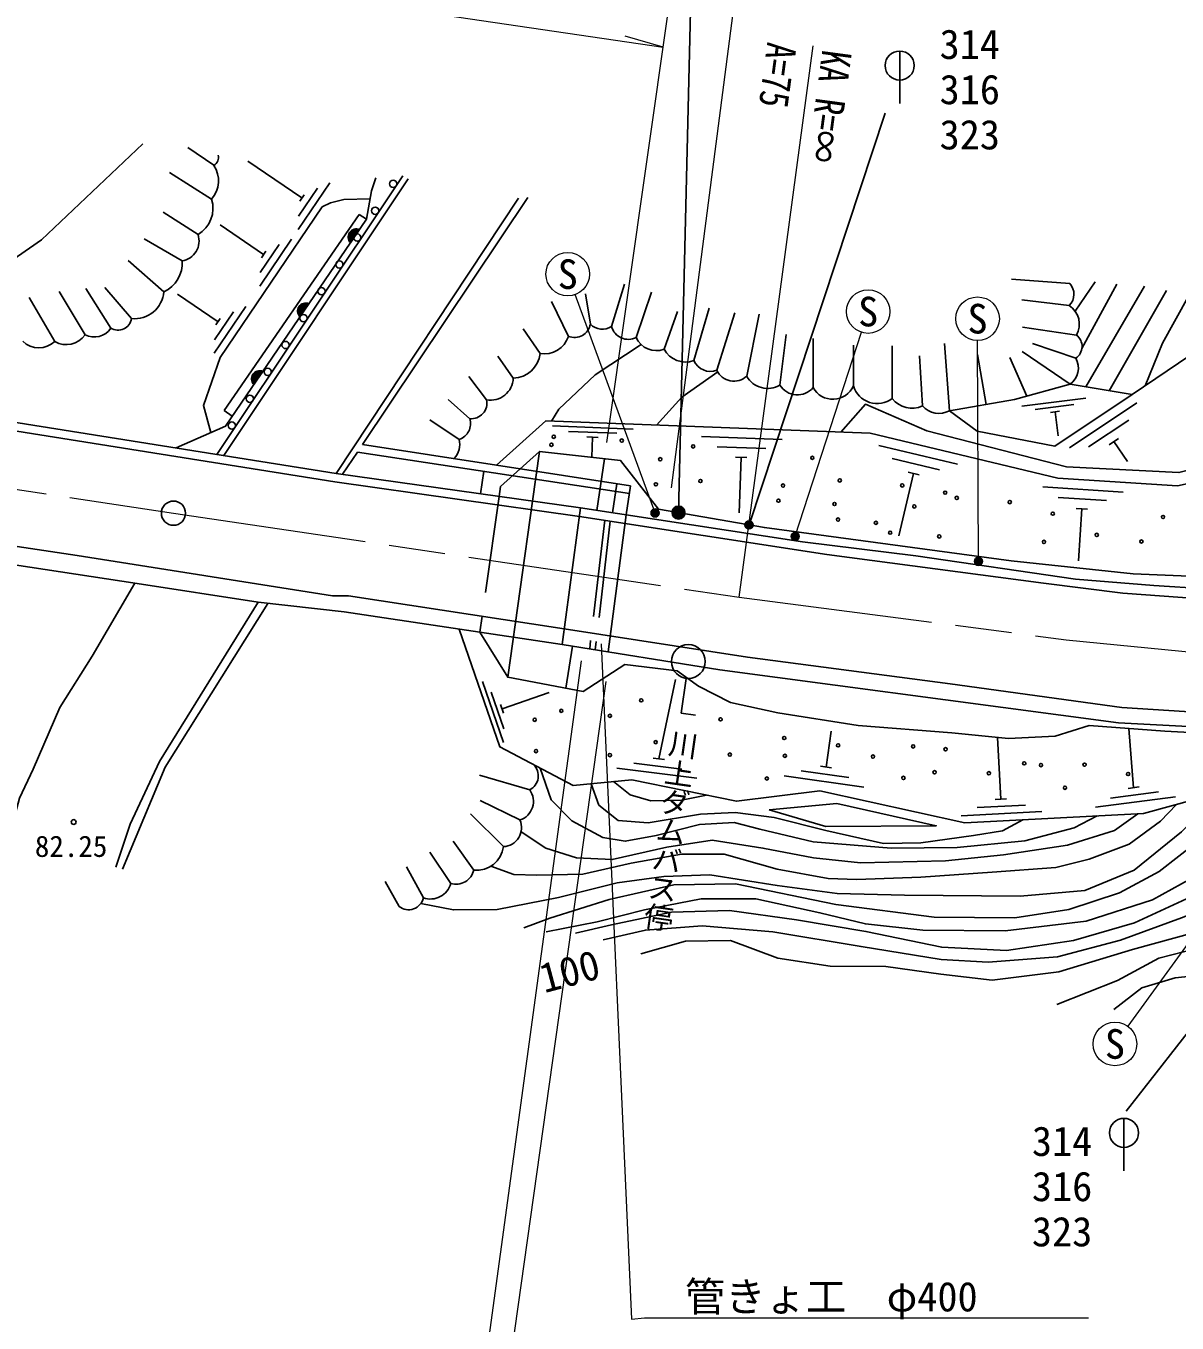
# Model space of a CAD drawing. Units: millimetres at full size, sheet at 1:1000; details may follow other scales. Extents: x 40000 to 680000, y 20000 to 380000.
# Drawn here: x 460386 to 531692, y 238867 to 319216 of the extents above; entities that cross this region are included whole.
import ezdxf
from ezdxf.enums import TextEntityAlignment as Align

# ---------------------------------------------------------------- set-up
doc = ezdxf.new("R2010")
doc.units = ezdxf.units.MM
doc.header["$LTSCALE"] = 1000
doc.linetypes.add('CHAIN', pattern=[18.5, 12, -1.5, 3.5, -1.5])
doc.linetypes.add('DASHED', pattern=[7.5, 6, -1.5])
for name, color, linetype, lineweight in [('M-BGD', 7, 'Continuous', 25), ('M-BMK', 2, 'CHAIN', 13), ('M-BMK-SRVR', 3, 'Continuous', 25), ('M-STR-HTXT', 7, 'Continuous', 13), ('M-STR-STR1', 1, 'Continuous', 25), ('M-STR-STRC', 7, 'Continuous', 25)]:
    doc.layers.add(name, color=color, linetype=linetype, lineweight=lineweight)
doc.layers.add('M-BMK-HTXT', color=7, linetype='Continuous')
doc.styles.add('@ＭＳ ゴシック', font='')
doc.styles.add('ＭＳ ゴシック', font='')
doc.styles.get('@ＭＳ ゴシック').set_extended_font_data('@MS Gothic')
doc.styles.get('ＭＳ ゴシック').set_extended_font_data('MS Gothic')

msp = doc.modelspace()

# ---------------------------------------------------------------- hatches: boundary and pattern name
at = {"layer": 'M-BGD'}
for points in [[(480493, 305784, -0.82183), (481051, 306602)], [(477359, 301190, -0.82183), (477918, 302008)], [(474501, 297000, -0.82183), (475060, 297819)], [(505395, 288426, -1), (504956, 288187, -0.41421), (505056, 288526, -0.41421)]]:
    msp.add_hatch(color=256, dxfattribs=at).paths.add_polyline_path(points)
at = {"layer": 'M-STR-STRC'}
for points in [[(499576, 289168, -1), (499137, 288929, -0.41421), (499237, 289268, -0.41421)], [(500471, 288856, -1), (501146, 289286, -1)], [(508258, 287722, -1), (507819, 287483, -0.41421), (507919, 287822, -0.41421)], [(519609, 286171, -1), (519170, 285932, -0.41421), (519270, 286271, -0.41421)]]:
    msp.add_hatch(color=256, dxfattribs=at).paths.add_polyline_path(points)

# ---------------------------------------------------------------- linework, layer by layer
at = {"layer": 'M-BGD'}
for p, q in [((514510, 317661), (514510, 314411)), ((505176, 288307), (513607, 313806)), ((472027, 310582), (470419, 311677)), ((477486, 308560), (474137, 310834)), ((471882, 308493), (469275, 310142)), ((472219, 292672), (483734, 309932)), ((472644, 292605), (484053, 309737)), ((477248, 306607), (479214, 309503)), ((477269, 307439), (478448, 309176)), ((477349, 308358), (477624, 308763)), ((479593, 291498), (490893, 308544)), ((491475, 308587), (481226, 293291)), ((471046, 306291), (468893, 307673)), ((472664, 295386), (481032, 307531)), ((481492, 307249), (481032, 307531)), ((475109, 305057), (472409, 306889)), ((480493, 305784), (481051, 306602)), ((470055, 304668), (467711, 306019)), ((474871, 303104), (476836, 306000)), ((474892, 303936), (476071, 305673)), ((468927, 302747), (466723, 304690)), ((474972, 304854), (475247, 305260)), ((465644, 300496), (464096, 302949)), ((466924, 301088), (465272, 303024)), ((496662, 300597), (497463, 303226)), ((525040, 303268), (521444, 303527)), ((526624, 303369), (525377, 301544)), ((527970, 303217), (525799, 299245)), ((529673, 303102), (526036, 296859)), ((462171, 299671), (460587, 302395)), ((464048, 300089), (462446, 302771)), ((472286, 300897), (469770, 302604)), ((493991, 299988), (492939, 302148)), ((495350, 300747), (495049, 302615)), ((498188, 299916), (499136, 302723)), ((525009, 301894), (522070, 302247)), ((531036, 302826), (527485, 296621)), ((472048, 298943), (474013, 301839)), ((472069, 299775), (473248, 301513)), ((477359, 301190), (477918, 302008)), ((499918, 299191), (500742, 301521)), ((501765, 298491), (502698, 301728)), ((503184, 297886), (504289, 301437)), ((505033, 297519), (505805, 301356)), ((472148, 300694), (472423, 301099)), ((525462, 300060), (522113, 300550)), ((492237, 298929), (491189, 300450)), ((507092, 296962), (507484, 300098)), ((509146, 296812), (509147, 299860)), ((511640, 296921), (511640, 299449)), ((514052, 296133), (514052, 299403)), ((517593, 295382), (517281, 299541)), ((525062, 297020), (522097, 299058)), ((525416, 298634), (522730, 299544)), ((490573, 297396), (489619, 298758)), ((515921, 295677), (515739, 298787)), ((519338, 298874), (519867, 295769)), ((521342, 298681), (522382, 296278)), ((474501, 297000), (475060, 297819)), ((488916, 296052), (487821, 297494)), ((525062, 297020), (528901, 296388)), ((487878, 294888), (486548, 296067)), ((526046, 296152), (522076, 295662)), ((525289, 295757), (522907, 295462)), ((529191, 295860), (525036, 293079)), ((472664, 295386), (473167, 295043)), ((524413, 295346), (523857, 295277)), ((524135, 295312), (524319, 293823)), ((487223, 293607), (485414, 294820)), ((498009, 294248), (493013, 294441)), ((496998, 293987), (494000, 294102)), ((528694, 294806), (526201, 293137)), ((497844, 290720), (481226, 293291)), ((495837, 293731), (495138, 293758)), ((495488, 293745), (495440, 292497)), ((507233, 293593), (502237, 293785)), ((528072, 293667), (527490, 293278)), ((527781, 293472), (528616, 292226)), ((480914, 292824), (479988, 291443)), ((480914, 292824), (497775, 290261)), ((506211, 293032), (503213, 293147)), ((505039, 292477), (504339, 292504)), ((504689, 292490), (504557, 289055)), ((518084, 292074), (513221, 293236)), ((496234, 292407), (495747, 289206)), ((516972, 291722), (514054, 292420)), ((488744, 291634), (488546, 290234)), ((515374, 291488), (514452, 287633)), ((515714, 291406), (515033, 291569)), ((489780, 290689), (489693, 290072)), ((496989, 290852), (496716, 289058)), ((497844, 290720), (497572, 288928)), ((528360, 290346), (523370, 290663)), ((527324, 289810), (524330, 290001)), ((526138, 289285), (525439, 289329)), ((525789, 289307), (525583, 286075)), ((497572, 288928), (496450, 280450)), ((493820, 278201), (494237, 280805)), ((488664, 278613), (489966, 274831)), ((499584, 273817), (500615, 278740)), ((501275, 278801), (500980, 276647)), ((489208, 277954), (489989, 275685)), ((489882, 276917), (492797, 277920)), ((489791, 277182), (489973, 276653)), ((500980, 276647), (501861, 276526)), ((529003, 272031), (528712, 275697)), ((509947, 273312), (510263, 275539)), ((520776, 271323), (520578, 275142)), ((546818, 275343), (528535, 251997)), ((496992, 273234), (501954, 272614)), ((498040, 273556), (501017, 273185)), ((499237, 273860), (499932, 273774)), ((509601, 273361), (510294, 273262)), ((491592, 271892), (488474, 272806)), ((507346, 272772), (512296, 272069)), ((508399, 273077), (511369, 272655)), ((527574, 271391), (530548, 271779)), ((528656, 271986), (529350, 272077)), ((490988, 270031), (488529, 271235)), ((519301, 270796), (522297, 270951)), ((520426, 271305), (521126, 271341)), ((526640, 270816), (531598, 271462)), ((489962, 268380), (487918, 270415)), ((518326, 270295), (523319, 270553)), ((488132, 266926), (486846, 268725)), ((486701, 266093), (485409, 268032)), ((485008, 265203), (483964, 267134)), ((483502, 264679), (482646, 266218)), ((528402, 251548), (528402, 248298))]:
    msp.add_line(p, q, dxfattribs=at)
at = {"layer": 'M-BGD', "linetype": 'DASHED'}
for p, q in [((489693, 290072), (488505, 281665)), ((496235, 288595), (495308, 280634)), ((496581, 288541), (495654, 280578))]:
    msp.add_line(p, q, dxfattribs=at)
at = {"layer": 'M-BGD'}
for points in [[(449016, 297420), (461345, 305963), (467620, 311924)], [(481492, 307249), (481800, 309003), (482063, 309801)], [(471846, 294031), (471377, 295699), (472410, 298676), (478744, 308009), (479243, 308261), (480077, 308463), (481713, 308504)], [(469697, 293074), (472751, 294434), (481492, 307249)], [(510864, 294054), (512386, 295787), (516201, 294127), (524835, 291913), (531810, 291549), (549689, 295940), (555611, 296441), (551490, 302176)], [(525062, 297020), (521625, 296069), (517593, 295382), (519312, 294114), (524124, 293190), (528901, 296388), (533249, 299312), (542446, 302215)], [(532384, 302430), (530797, 299568), (529709, 296932)], [(498499, 299475), (495650, 297599), (493393, 295474), (492939, 294744)], [(503240, 297782), (501021, 296219), (499441, 294493)], [(489535, 292006), (492596, 294757), (512673, 293984), (524297, 291205), (531716, 290733), (550660, 294857), (556340, 295615), (561134, 289201)], [(491773, 289778), (492208, 292861), (489780, 290689)], [(492208, 292861), (497222, 292296), (499564, 289289), (506126, 288140), (521408, 286075), (528981, 285271), (547365, 284521), (548066, 285207), (550018, 285872), (559945, 286261), (565122, 286787), (568235, 287573)], [(488505, 281665), (490232, 278872), (491773, 289778)], [(494748, 289358), (508498, 287267), (515510, 286394), (525395, 284950), (530247, 284560), (536728, 284142), (546069, 283802), (553321, 283832), (558093, 284129), (565701, 284813), (568601, 285275)], [(494677, 288835), (509992, 286475), (523414, 284708), (528341, 284090), (533174, 283722), (542752, 283353), (553144, 283047), (561759, 283537), (565768, 283861), (568750, 284336)], [(467132, 284700), (464490, 280180), (462485, 276989), (460832, 273178), (459992, 271390), (459125, 268158)], [(465955, 267099), (466845, 269768), (468653, 273651), (474763, 283519)], [(466363, 266992), (469018, 273309), (475376, 283449)], [(546054, 274936), (529613, 270428), (518548, 269856), (509558, 271840), (504398, 271195), (497922, 272517), (494293, 272162), (489744, 274553), (487231, 281855)], [(493729, 281871), (505089, 280121), (517642, 278465), (528278, 277008), (536368, 276481), (546468, 276143), (553818, 276227), (561511, 276712), (566140, 277142), (569818, 277632)], [(493598, 280908), (503376, 279340), (524485, 276516), (528070, 276057), (536714, 275596), (545730, 275333), (549825, 275371), (555913, 275562), (564579, 276071), (569931, 276923)], [(490232, 278872), (494908, 277997), (497489, 279652), (500731, 279263), (502050, 278322), (504036, 277313), (506968, 276665), (511943, 275885), (517730, 275433), (521242, 275074), (524134, 275230), (526239, 275886), (530930, 275527), (536778, 275216), (543581, 274986), (550487, 274847), (556115, 275095), (564287, 275466), (570018, 276378)], [(496150, 262613), (498763, 263215), (502269, 263483), (506647, 263104), (512119, 262189), (517077, 261385), (519998, 261227), (524286, 261562), (528194, 262589), (531969, 263973), (535520, 265357), (538166, 267549), (541248, 271121), (543920, 274351)], [(544845, 274605), (543080, 272352), (541539, 269852), (540107, 267477), (538208, 265089), (536489, 264442), (532781, 263058), (528931, 262004), (524375, 260620), (520243, 260107), (517064, 260487), (513647, 260956), (510207, 260978), (506969, 261469), (504032, 262564), (501240, 262519), (498471, 261738)], [(526752, 270280), (525327, 269538), (522267, 268734), (518069, 268333), (513982, 268288), (509158, 268667), (505842, 269451), (504256, 269875), (502112, 269741), (499432, 269071), (497512, 268714), (496127, 268938), (494206, 269987), (492927, 271283), (492241, 273241)], [(540498, 273413), (538992, 271103), (537250, 268826), (535084, 266794), (532270, 265143), (529049, 263664), (525274, 262570), (521133, 261943), (517113, 262144), (512423, 263126), (508125, 263842), (503971, 264422), (500375, 264310), (496664, 263528), (494430, 263015)], [(536958, 272442), (534234, 269694), (530589, 266832), (528133, 265515), (524984, 264489), (521645, 263970), (516642, 264015), (510545, 264796), (504347, 266071), (500528, 266004), (496508, 265111), (492838, 263949), (491230, 263347)], [(492615, 263101), (495764, 263726), (498712, 264463), (502218, 265155), (505591, 265155), (509566, 264284), (512392, 263592), (515943, 263212), (521035, 263168), (526060, 263770), (530164, 265089), (533157, 266740), (536178, 269562), (539536, 273149)], [(496772, 272404), (497820, 271596), (499093, 271216), (500992, 271261), (502533, 271576)], [(484854, 264860), (486866, 264462), (489569, 264485), (493366, 265221), (497017, 266137), (499898, 266539), (502757, 266628), (506911, 265981), (510641, 265467), (514808, 265378), (521978, 265311), (525975, 265668), (529027, 266920), (531975, 269286), (534384, 271736)], [(495390, 272269), (495877, 270948), (497061, 269989), (498937, 269855), (502175, 270390), (504319, 270502), (506731, 270189), (509925, 269386), (513499, 268582), (515813, 268623), (519074, 269069), (520883, 269359), (522131, 270041)], [(531658, 270989), (530674, 269965), (528731, 268536), (526252, 267598), (524175, 267085), (520244, 266795), (515816, 266498), (511863, 266342), (510088, 266409), (506917, 266989), (503634, 267904), (500998, 267904), (497872, 267346), (494873, 266675), (492036, 266608), (490607, 266653), (489176, 267159)], [(491058, 269297), (492592, 268292), (494490, 267689), (496701, 267577), (500096, 268336), (502888, 268783), (506037, 268292), (509174, 267687), (512078, 267375), (517348, 267509), (520944, 267866), (524912, 268469), (527816, 269384), (529268, 270410)], [(524243, 258608), (527995, 260082), (530563, 261466), (533779, 262292), (536191, 262314)], [(527771, 258296), (529513, 259635), (531568, 260260), (534338, 260550)]]:
    msp.add_lwpolyline(points, dxfattribs=at)
msp.add_lwpolyline([(506434, 270660), (510611, 271049), (516777, 269677), (509937, 269626)], close=True, dxfattribs=at)
for centre, radius in [((514510, 316761), 900), ((483131, 309434), 225), ((482021, 307771), 225), ((480911, 306107), 225), ((479801, 304443), 225), ((478691, 302780), 225), ((477581, 301116), 225), ((476471, 299452), 225), ((475361, 297788), 225), ((474252, 296125), 225), ((473142, 294461), 225), ((492939, 293274), 100), ((493084, 293770), 100), ((497293, 293531), 100), ((499678, 292374), 100), ((501717, 293167), 100), ((509100, 292464), 100), ((499411, 290823), 100), ((502165, 291026), 100), ((510799, 291065), 100), ((507282, 290743), 100), ((514667, 290753), 100), ((517327, 290306), 100), ((518046, 289980), 100), ((506997, 289808), 100), ((510473, 289601), 100), ((515414, 289453), 100), ((521331, 289722), 100), ((505176, 288307), 250), ((510690, 288639), 100), ((513037, 288436), 100), ((523990, 289004), 100), ((530821, 288799), 100), ((513919, 287826), 100), ((516961, 287596), 100), ((526720, 287687), 100), ((523447, 287256), 100), ((529487, 287281), 100), ((501417, 279842), 1050), ((498503, 277439), 100), ((493549, 276791), 100), ((496559, 276481), 100), ((491901, 276238), 100), ((503417, 276263), 100), ((499397, 274850), 100), ((507359, 275106), 100), ((491982, 274299), 100), ((496559, 274047), 100), ((503989, 274082), 100), ((507398, 274003), 100), ((510692, 274651), 100), ((512855, 273959), 100), ((515345, 274586), 100), ((517350, 274413), 100), ((522227, 273538), 100), ((523262, 273432), 100), ((525963, 273459), 100), ((506280, 272600), 100), ((514740, 272634), 100), ((516670, 272986), 100), ((520036, 272928), 100), ((528658, 272876), 100), ((524750, 272026), 100), ((463344, 269902), 150), ((528402, 250648), 900)]:
    msp.add_circle(centre, radius, dxfattribs=at)
for centre, radius, start, end in [((471732, 311075), 575, 300.84855, 14.50372), ((470594, 309631), 1719, 318.52695, 33.55914), ((470078, 307918), 1893, 300.74957, 17.65574), ((469871, 305895), 1241, 278.55538, 18.65534), ((480853, 306138), 505, 66.87205, 224.53024), ((468143, 304499), 1919, 294.1098, 5.04446), ((524321, 302597), 983, 314.40742, 43.03979), ((467113, 302899), 1821, 264.03208, 355.21819), ((477719, 301544), 505, 66.87205, 224.53024), ((524255, 300735), 1383, 330.78906, 56.95932), ((466090, 301212), 843, 238.09294, 351.55966), ((494363, 300918), 1002, 248.21312, 350.16101), ((496100, 301489), 1055, 224.71759, 302.21674), ((497704, 300880), 1079, 195.24115, 296.69187), ((462888, 300874), 1400, 239.21674, 325.90876), ((464619, 301184), 1235, 242.43877, 326.14342), ((492499, 300476), 1569, 260.37035, 341.86133), ((499436, 300467), 1364, 203.82927, 290.68666), ((524930, 299363), 877, 303.63679, 52.64003), ((461183, 300714), 1437, 226.01879, 313.47675), ((490531, 299111), 1715, 271.4118, 353.92623), ((501242, 299897), 1500, 208.09303, 290.42056), ((502792, 298933), 1118, 203.27728, 290.51703), ((524343, 298023), 1234, 305.63265, 29.64402), ((474861, 297354), 505, 66.87205, 224.53024), ((489158, 297447), 1416, 260.13527, 357.93091), ((504244, 298387), 1172, 205.29643, 312.25992), ((506339, 298264), 1504, 209.69764, 300.04061), ((508174, 297643), 1278, 212.16225, 319.4671), ((510366, 297485), 1394, 208.88831, 336.09114), ((513121, 297369), 1547, 196.83446, 306.98426), ((487975, 295846), 962, 264.16803, 12.36655), ((515274, 297084), 1549, 217.91245, 294.67312), ((486914, 294573), 1014, 287.73348, 18.12446), ((516942, 296582), 1365, 221.54605, 298.4676), ((485944, 293301), 1314, 317.42314, 13.45679), ((491148, 272759), 973, 297.1041, 46.18428), ((490607, 271183), 1214, 288.33017, 35.7535), ((489907, 269558), 1180, 272.65979, 23.6038), ((488312, 268579), 1662, 263.8026, 353.13683), ((487013, 267204), 1153, 254.29767, 346.07547), ((485429, 266458), 1324, 251.48063, 344.00152), ((484092, 265410), 939, 231.08923, 347.31107)]:
    msp.add_arc(centre, radius, start, end, dxfattribs=at)
at = {"layer": 'M-BMK'}
msp.add_lwpolyline([(270554, 314893), (283293, 315061), (290170, 314835), (297536, 314378), (306231, 313319), (331945, 309552), (369736, 303837), (426529, 295537), (469524, 289034), (504576, 283833), (524831, 281193), (533049, 280390), (541549, 280086), (550298, 279952), (558766, 280153), (562585, 280474), (569232, 281309)], dxfattribs=at)
at = {"layer": 'M-BMK-SRVR'}
msp.add_circle((469524, 289034), 750, dxfattribs=at)
at = {"layer": 'M-STR-HTXT'}
for p, q in [((500374, 290599), (505561, 330481)), ((496376, 293413), (500174, 320077)), ((499863, 317892), (497507, 318584)), ((504576, 283833), (509155, 317982)), ((499356, 289049), (494411, 302574)), ((508038, 287603), (512141, 300239)), ((519389, 286052), (519333, 299732)), ((496015, 280941), (497900, 239101)), ((494783, 279893), (487918, 229708)), ((489433, 229682), (496327, 278603)), ((542038, 275733), (528637, 257248)), ((497900, 239101), (498709, 239200)), ((498709, 239200), (526206, 239200))]:
    msp.add_line(p, q, dxfattribs=at)
msp.add_lwpolyline([(331873, 342725), (421205, 329475), (499863, 317892)], dxfattribs=at)
for centre in [(493948, 303842), (512558, 301523), (519333, 301082), (527845, 256155)]:
    msp.add_circle(centre, 1350, dxfattribs=at)
at = {"layer": 'M-STR-STR1'}
msp.add_line((494748, 289358), (493598, 280908), dxfattribs=at)
for points in [[(326409, 314413), (330996, 313699), (334261, 313387), (351107, 310909), (366813, 308442), (380535, 306494), (386289, 305696), (399281, 303812), (409547, 302270), (429849, 299206), (451461, 295977), (479593, 291498), (494748, 289358)], [(326341, 313890), (330930, 313175), (334197, 312862), (351028, 310387), (366735, 307920), (380462, 305971), (386215, 305173), (399204, 303289), (409468, 301748), (429770, 298684), (451380, 295455), (479515, 290976), (494677, 288835)], [(325435, 306973), (330798, 306173), (334617, 305637), (342433, 304507), (349559, 303369), (357443, 302186), (365781, 300978), (379968, 298880), (385548, 298153), (389998, 297428), (400287, 295905), (413450, 293898), (429606, 291485), (436561, 290458), (463565, 286414), (479375, 283907), (480373, 283907), (493729, 281871)], [(325354, 306357), (332307, 305271), (335848, 304768), (342406, 303723), (348207, 302868), (369831, 299711), (380154, 298075), (388302, 296791), (390696, 296453), (407359, 293962), (429592, 290456), (430826, 290408), (440523, 288739), (458708, 285983), (467266, 284679), (474763, 283519), (480108, 282914), (493598, 280908)]]:
    msp.add_lwpolyline(points, dxfattribs=at)
at = {"layer": 'M-STR-STRC'}
msp.add_line((500809, 289071), (501766, 328821), dxfattribs=at)
for centre, radius in [((499356, 289049), 250), ((500809, 289071), 400), ((508038, 287603), 250), ((519389, 286052), 250)]:
    msp.add_circle(centre, radius, dxfattribs=at)

# ---------------------------------------------------------------- texts
at = {"layer": 'M-BGD', "style": 'ＭＳ ゴシック'}
for s, height, p in [('314', 1833, (518852, 316620)), ('316', 1833, (518852, 313820)), ('323', 1833, (518852, 311020)), ('82.25', 1320, (463184, 267346)), ('314', 1833, (524570, 248668)), ('316', 1833, (524570, 245868)), ('323', 1833, (524570, 243068))]:
    msp.add_text(s, height=height, dxfattribs=at).set_placement(p, align=Align.BOTTOM_CENTER)
msp.add_text('100', height=1833, rotation=14.98, dxfattribs=at).set_placement((494438, 259247), align=Align.BOTTOM_CENTER)
at = {"layer": 'M-BMK-HTXT', "style": '@ＭＳ ゴシック'}
msp.add_text('川上ダムバス停', height=1320, rotation=261.879, dxfattribs=at).set_placement((501219, 275592), align=Align.MIDDLE_LEFT)
at = {"layer": 'M-STR-HTXT', "style": 'ＭＳ ゴシック', "width": 0.8}
for s, p in [('A=75', (505771, 318329)), ('KA R=∞', (509184, 317872))]:
    msp.add_text(s, height=1833, rotation=262.362, dxfattribs=at).set_placement(p, align=Align.BOTTOM_LEFT)
at = {"layer": 'M-STR-HTXT', "style": 'ＭＳ ゴシック'}
for p in [(493948, 303842), (512558, 301523), (519333, 301082), (527845, 256155)]:
    msp.add_text('S', height=1833, dxfattribs=at).set_placement(p, align=Align.MIDDLE_CENTER)
msp.add_text('  管きょ工\u3000φ400', height=1833, dxfattribs=at).set_placement((498709, 240506), align=Align.MIDDLE_LEFT)

doc.saveas('drawing.dxf')
